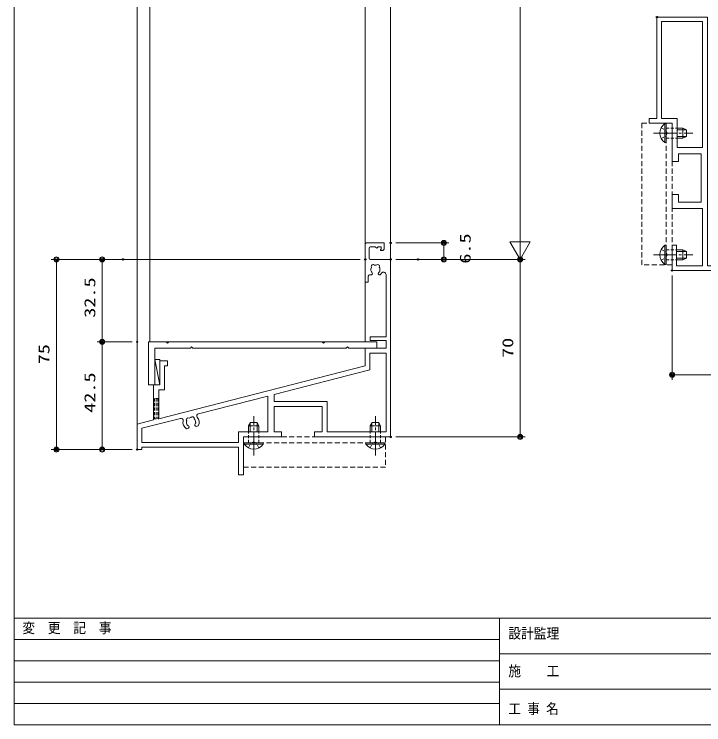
# Model space of a CAD drawing. Units: millimetres on the paper. Extents: x -395 to 395, y -281 to 281.
# Drawn here: x -395.3 to -123.2, y -281 to -0.7 of the extents above; entities that cross this region are included whole.
import ezdxf
from ezdxf.enums import TextEntityAlignment as Align

# ---------------------------------------------------------------- set-up
doc = ezdxf.new("R2010")
doc.units = ezdxf.units.MM
doc.header["$PDMODE"] = 32
doc.header["$PDSIZE"] = 0.5
for name, pattern in [('CHAIN2', [12, 9, -1, 1, -1]), ('DASHED1', [1.8, 1.2, -0.6]), ('DASHED2', [3, 2, -1])]:
    doc.linetypes.add(name, pattern=pattern)
for name, color, linetype, lineweight in [('0-0_USERZ', 3, 'Continuous', 9), ('0-1_F-1', 7, 'Continuous', 9), ('0-3__0-6_TITLE_WAKU', 7, 'Continuous', 9), ('0-5_0', 7, 'Continuous', 9), ('0-7_KATAZAI', 7, 'Continuous', 9), ('0-8_YSS_ZEN', 6, 'Continuous', 9), ('0-E_1-3', 3, 'DASHED2', 9), ('0-F_PARTS3', 134, 'Continuous', 9)]:
    doc.layers.add(name, color=color, linetype=linetype, lineweight=lineweight)
doc.layers.add('0-6_Defpoints', color=7, linetype='Continuous')
doc.styles.add('ＭＳ ゴシック', font='')
doc.styles.get('ＭＳ ゴシック').set_extended_font_data('MS Gothic')

# ---------------------------------------------------------------- blocks, each defined once
blk = doc.blocks.new('図枠')
at = {"layer": '0-1_F-1'}
blk.add_lwpolyline([(790.6, 0), (0, 0), (0, 562), (790.6, 562)], close=True, dxfattribs=at)
at = {"layer": '0-3__0-6_TITLE_WAKU'}
for p, q in [((534.869, 42), (0, 42)), ((191.489, 42), (191.489, 0)), ((191.489, 33.6), (0, 33.6)), ((460.59, 28), (191.489, 28)), ((191.489, 25.2), (0, 25.2)), ((191.489, 16.8), (0, 16.8)), ((460.59, 14), (191.489, 14)), ((191.489, 8.4), (0, 8.4))]:
    blk.add_line(p, q, dxfattribs=at)
at = {"layer": '0-3__0-6_TITLE_WAKU', "style": 'ＭＳ ゴシック', "width": 0.9}
for s, p in [('変\u3000更\u3000記\u3000事', (3.218, 34.94)), ('設計監理', (194.946, 32.809)), ('施\u3000\u3000工', (194.946, 17.948)), ('事', (202.392, 3.055)), ('名', (209.839, 3.055)), ('工', (194.946, 3.055))]:
    blk.add_text(s, height=4.091, dxfattribs=at).set_placement(p, align=Align.BOTTOM_LEFT)
blk = doc.blocks.new('ALW1')
at = {"layer": '0-5_0'}
blk.add_line((0, 0), (-1, 0), dxfattribs=at)
blk.add_lwpolyline([(-0.34641, -0.2), (0, 0), (-0.34641, 0.2)], close=True, dxfattribs=at)
blk = doc.blocks.new('DOT1')
at = {"layer": '0-5_0'}
blk.add_line((0, 0), (-1, 0), dxfattribs=at)
for radius in [0.5, 0.325]:
    blk.add_circle((0, 0), radius, dxfattribs=at)
blk = doc.blocks.new('A$C72A42EE2')
at = {"layer": '0-7_KATAZAI'}
for p, q in [((-8.5, 0.5), (-8.5, 4.5)), ((-3.778, 4.069), (-3.922, 3.931)), ((-3.75, 3.5), (-3.5, 3.5))]:
    blk.add_line(p, q, dxfattribs=at)
for points in [[(-10, 6), (-10, -9), (-8.8, -9), (-8.8, -6.6)], [(-2.5, 4.5), (-2.5, 6.5), (-9.5, 6.5)], [(-8, 5), (-6.1, 5), (-5.5, 4.4), (-4.9, 5), (-3.7, 5), (-3.7, 4.25)], [(-10.021, -41.999), (-91.5, -62.827), (-91.5, -51.5), (-89.2, -51.5), (-89.2, -42), (-88, -42), (-88, -40), (-91, -40), (-91, -49.5), (-93.5, -49.5), (-93.5, -63.338), (-100, -65), (-100, -75), (-98.2, -75), (-98.2, -74), (-60, -74), (-60, -85), (-58, -85), (-58, -70.002), (-43, -70.002), (-43, -68.002), (-46, -68.002), (-46, -57.998), (-26.998, -57.998), (-26.998, -68.002), (-30, -68.002), (-30, -70.002), (0, -70.002), (0, 0), (-8, 0)], [(-8.3, -6.1), (-7.55, -6.1), (-7.15, -5.7), (-7.15, -5.561), (-7.268, -5.277)], [(-7.773, -4.313), (-7.842, -3.919), (-7.789, -3.804)], [(-4.732, -5.277), (-4.85, -5.561), (-4.85, -5.7), (-4.45, -6.1), (-4.085, -6.1)], [(-4.227, -4.313), (-4.297, -4.706), (-4.386, -4.796)], [(-1.8, -5.987), (-1.8, -30.5), (-8, -30.5), (-8, -32), (-1.8, -32), (-1.8, -35), (-10, -35), (-10, -41.995)], [(-8.219, -43.603), (-46, -53.261), (-46, -55.998), (-24.998, -55.998), (-24.998, -68.002), (-1.8, -68.002), (-1.8, -37), (-8.2, -37), (-8.2, -43.583)], [(-82.86, -62.683), (-98.2, -66.604), (-98.2, -72.2), (-60, -72.2), (-60, -68.002), (-48.5, -68.002), (-48.5, -53.9), (-75.844, -60.889)], [(-76.971, -64.58), (-76.907, -64.471), (-76.938, -64.072)], [(-79.645, -65.76), (-79.46, -66.006), (-79.426, -66.14), (-79.714, -66.627), (-80.552, -66.841)], [(-80.373, -64.95), (-80.208, -65.314), (-80.099, -65.38)], [(-75.873, -65.645), (-76.711, -65.859), (-77.197, -65.57), (-77.232, -65.436), (-77.187, -65.132)]]:
    blk.add_lwpolyline(points, dxfattribs=at)
for centre, radius, start, end in [((-9.5, 6), 0.5, 90, 180), ((-8, 4.5), 0.5, 90, 180), ((-3.75, 3.75), 0.25, 133.60282, 270), ((-3.95, 4.25), 0.25, 313.60282, 0), ((-3.5, 4.5), 1, 270, 0), ((-8, 0.5), 0.5, 180, 270), ((-6.86, -2.771), 0.75, 45.95278, 204.04722), ((-6, -4), 1.8, 79.14685, 100.85315), ((-5.14, -2.771), 0.75, 335.95278, 134.04722), ((-6, -4), 1.8, 149.14685, 173.7398), ((-6, -4), 1.8, 190, 225.20717), ((-6, -4), 1.8, 314.79283, 333.7398), ((-6, -4), 1.8, 350, 30.85315), ((-6.5, -4), 3.2, 318.9855, 331.75769), ((-2.8, -5.987), 1, 0, 151.75769), ((-8.3, -6.6), 0.5, 90, 180), ((-75.646, -61.664), 0.8, 104.33919, 219.48985), ((-82.661, -63.458), 0.8, 349.18852, 104.33919), ((-78.732, -64.208), 3.2, 169.18852, 235.35369), ((-79.87, -63.231), 0.75, 60.29197, 218.3864), ((-78.732, -64.208), 1.8, 163.48604, 204.33919), ((-78.732, -64.208), 1.8, 93.48604, 115.19234), ((-78.203, -62.805), 0.75, 350.29197, 148.3864), ((-78.732, -64.208), 1.8, 4.33919, 45.19234), ((-78.732, -64.208), 3.2, 333.32469, 39.48985), ((-78.732, -64.208), 1.8, 220.59939, 239.54635), ((-78.732, -64.208), 1.8, 329.13202, 348.07898)]:
    blk.add_arc(centre, radius, start, end, dxfattribs=at)
blk = doc.blocks.new('WAKU-W')
at = {"layer": '0-5_0'}
for p, q in [((4.5, -3.75), (4.5, -3.5)), ((5.069, -3.778), (4.931, -3.922)), ((5.25, -3.7), (6, -3.7)), ((7, -10), (1, -10)), ((1.5, -8.5), (5.5, -8.5)), ((-26, -100), (-25.99, -100)), ((-26, -100), (-25.99, -100))]:
    blk.add_line(p, q, dxfattribs=at)
for points in [[(-26, -100), (-46, -100), (-46, -60), (-49, -60), (-49, -58.2), (-40, -58.2), (-40, -43), (-37.5, -43), (-37.5, -46), (-28.5, -46), (-28.5, -26.998), (-37.5, -26.998), (-37.5, -30), (-40, -30), (-40, -24.498), (-28, -24.498), (-28, -1.8), (-38.2, -1.8), (-38.2, -10), (-40, -10), (-40, 0), (1, 0), (1, -8)], [(-0.5, -8.5), (-0.5, -1.8), (-26, -1.8), (-26, -24.998), (-25.99, -24.998)], [(5.5, -2.5), (7.5, -2.5), (7.5, -9.5)], [(6, -8), (6, -6.1), (5.4, -5.5), (6, -4.9), (6, -3.7)], [(-26, -24.998), (-26, -48), (-25.99, -48)], [(-26, -48), (-26, -100), (-25.99, -100)]]:
    blk.add_lwpolyline(points, dxfattribs=at)
blk.add_lwpolyline([(-28, -98.2), (-28, -48.5), (-38, -48.5), (-38, -60), (-44.2, -60), (-44.2, -98.2)], close=True, dxfattribs=at)
for centre, radius, start, end in [((5.5, -3.5), 1, 90, 180), ((4.75, -3.75), 0.25, 180, 316.39718), ((5.25, -3.95), 0.25, 90, 136.39718), ((1.5, -8), 0.5, 180, 270), ((5.5, -8), 0.5, 270, 0), ((1, -8.5), 1.5, 180, 270), ((7, -9.5), 0.5, 270, 0)]:
    blk.add_arc(centre, radius, start, end, dxfattribs=at)
blk = doc.blocks.new('U11')
at = {"layer": '0-F_PARTS3'}
for p, q in [((-0.509, 3.75), (0, 3.75)), ((0, 3.75), (0, -3.75)), ((4.3, 2), (6.6, 2)), ((4.3, 1.346), (7.909, 1.346)), ((6.6, 2), (6.6, -2)), ((8, 1.3), (6.6, 2)), ((8, 1.3), (8, -1.3)), ((4.3, -1.346), (7.909, -1.346)), ((4.3, -2), (6.6, -2)), ((8, -1.3), (6.6, -2))]:
    blk.add_line(p, q, dxfattribs=at)
at = {"layer": '0-F_PARTS3', "linetype": 'CHAIN2'}
blk.add_line((-5, 0), (10.5, 0), dxfattribs=at)
at = {"layer": '0-F_PARTS3', "linetype": 'DASHED1'}
for p, q in [((0, 2), (4.3, 2)), ((0, -2), (4.3, -2))]:
    blk.add_line(p, q, dxfattribs=at)
at = {"layer": '0-F_PARTS3'}
blk.add_lwpolyline([(-0.509, 3.75), (-0.509, -3.75), (0, -3.75)], dxfattribs=at)
at = {"layer": '0-F_PARTS3', "linetype": 'DASHED1'}
for points in [[(-2.009, 2.05), (-0.154, 1.145), (0.455, 0)], [(-2.009, -2.05), (-0.154, -1.145), (0.455, 0)]]:
    blk.add_lwpolyline(points, dxfattribs=at)
at = {"layer": '0-F_PARTS3'}
blk.add_arc((2.027, 0), 4.527, 124.06671, 235.93329, dxfattribs=at)
blk = doc.blocks.new('U12')
at = {"layer": '0-F_PARTS3'}
for p, q in [((-0.509, 3.75), (0, 3.75)), ((0, 3.75), (0, -3.75)), ((4.1, 2), (6.6, 2)), ((4.1, 1.346), (7.909, 1.346)), ((6.6, 2), (6.6, -2)), ((8, 1.3), (6.6, 2)), ((8, 1.3), (8, -1.3)), ((4.1, -1.346), (7.909, -1.346)), ((4.1, -2), (6.6, -2)), ((8, -1.3), (6.6, -2))]:
    blk.add_line(p, q, dxfattribs=at)
at = {"layer": '0-F_PARTS3', "linetype": 'CHAIN2'}
blk.add_line((-5, 0), (10.5, 0), dxfattribs=at)
at = {"layer": '0-F_PARTS3', "linetype": 'DASHED1'}
for p, q in [((0, 2), (4.1, 2)), ((0, -2), (4.1, -2))]:
    blk.add_line(p, q, dxfattribs=at)
at = {"layer": '0-F_PARTS3'}
blk.add_lwpolyline([(-0.509, 3.75), (-0.509, -3.75), (0, -3.75)], dxfattribs=at)
at = {"layer": '0-F_PARTS3', "linetype": 'DASHED1'}
for points in [[(-2.009, 2.05), (-0.154, 1.145), (0.455, 0)], [(-2.009, -2.05), (-0.154, -1.145), (0.455, 0)]]:
    blk.add_lwpolyline(points, dxfattribs=at)
at = {"layer": '0-F_PARTS3'}
blk.add_arc((2.027, 0), 4.527, 124.06671, 235.93329, dxfattribs=at)
blk = doc.blocks.new('A$C0AB24780')
at = {"layer": '0-E_1-3'}
blk.add_line((-2.3, -1.799), (-2.3, -57.799), dxfattribs=at)
blk.add_lwpolyline([(0, -57.799), (0, -1.799), (-12, -1.799), (-12, -57.799)], close=True, dxfattribs=at)
at = {"layer": '0-F_PARTS3'}
for name, p in [('U12', (-2.3, -5.799)), ('U11', (-2.3, -53.799))]:
    blk.add_blockref(name, p, dxfattribs=at)

msp = doc.modelspace()

# ---------------------------------------------------------------- linework, layer by layer
at = {"layer": '0-0_USERZ'}
for p, q in [((-346.805, -162.421), (-346.805, 37.058)), ((-246.805, -97.421), (-246.805, 37.058)), ((-244.805, -90.921), (-223.771, -90.921)), ((-225.771, -95.421), (-225.771, -92.921)), ((-258.805, -97.421), (-380.678, -97.421)), ((-354.372, -97.421), (-362.59, -97.421)), ((-244.805, -97.421), (-223.771, -97.421)), ((-234.018, -97.421), (-193.708, -97.421)), ((-378.678, -99.421), (-378.678, -170.421)), ((-360.59, -127.921), (-360.59, -99.421)), ((-195.708, -99.421), (-195.708, -165.423)), ((-135.752, -103.803), (-135.752, -144.901)), ((-348.805, -129.921), (-362.59, -129.921)), ((-348.805, -129.921), (-362.59, -129.921)), ((-360.59, -170.421), (-360.59, -131.921)), ((-337.805, -146.921), (-339.805, -136.921)), ((-96.748, -142.901), (-133.752, -142.901)), ((-244.805, -167.423), (-193.708, -167.423)), ((-348.805, -172.421), (-380.678, -172.421)), ((-348.805, -172.421), (-362.59, -172.421))]:
    msp.add_line(p, q, dxfattribs=at)
at = {"layer": '0-0_USERZ', "linetype": 'DASHED1'}
for p, q in [((-339.927, -152.248), (-339.927, -160.248)), ((-339.292, -152.248), (-339.292, -160.248)), ((-338.657, -152.248), (-338.657, -160.248))]:
    msp.add_line(p, q, dxfattribs=at)
at = {"layer": '0-0_USERZ'}
msp.add_lwpolyline([(-256.805, 37.058), (-256.805, -129.921), (-341.805, -129.921), (-341.805, 37.058)], dxfattribs=at)
msp.add_lwpolyline([(-339.805, -136.921), (-339.805, -146.921), (-337.805, -146.921), (-337.805, -136.921)], close=True, dxfattribs=at)
at = {"layer": '0-0_USERZ', "linetype": 'DASHED1'}
msp.add_lwpolyline([(-340.305, -152.248), (-340.305, -160.248), (-338.305, -160.248), (-338.305, -152.248)], close=True, dxfattribs=at)
msp.add_lwpolyline([(-340.305, -152.248), (-340.305, -160.248), (-338.305, -160.248), (-338.305, -152.248)], close=True, dxfattribs=at)
at = {"layer": '0-6_Defpoints'}
for p in [(-141.752, -1.803), (-246.805, -90.921), (-225.771, -90.921), (-360.59, -97.421), (-352.372, -97.421), (-256.805, -97.421), (-246.805, -97.421), (-246.805, -97.421), (-236.018, -97.421), (-135.752, -101.803), (-360.59, -129.921), (-346.805, -129.921), (-135.752, -142.901), (-246.805, -167.423), (-195.708, -167.423), (-378.678, -172.421), (-346.805, -172.421)]:
    msp.add_point(p, dxfattribs=at)
at = {"layer": '0-7_KATAZAI'}
msp.add_lwpolyline([(-335.305, -129.921), (-334.805, -130.421), (-334.305, -129.921), (-273.805, -129.921), (-273.305, -130.421), (-272.805, -129.921), (-252.305, -129.921), (-252.305, -132.421), (-263.305, -132.421), (-263.805, -131.921), (-264.305, -132.421), (-324.805, -132.421), (-325.305, -131.921), (-325.805, -132.421), (-339.805, -132.421), (-339.805, -146.921), (-342.305, -146.921), (-342.305, -129.921), (-335.305, -129.921), (-334.805, -130.421), (-334.305, -129.921)], dxfattribs=at)
at = {"layer": '0-8_YSS_ZEN'}
for p, q in [((-195.708, -77.421), (-195.708, 158.677)), ((-244.805, -97.421), (-193.708, -97.421))]:
    msp.add_line(p, q, dxfattribs=at)

# ---------------------------------------------------------------- block references
at = {"layer": '0-0_USERZ'}
for name, p in [('図枠', (-395.3, -281)), ('A$C72A42EE2', (-246.805, -97.421))]:
    msp.add_blockref(name, p, dxfattribs=at)
at = {"layer": '0-0_USERZ', "xscale": -1}
for p, rotation in [((-135.752, -101.402), 180), ((-247.005, -167.423), 270)]:
    msp.add_blockref('A$C0AB24780', p, dxfattribs=dict(at, rotation=rotation))
at = {"layer": '0-0_USERZ', "xscale": 2, "yscale": 2}
for p, rotation in [((-225.771, -90.921), 90), ((-378.678, -97.421), 90), ((-360.59, -97.421), 90), ((-225.771, -97.421), 270), ((-195.708, -97.421), 90), ((-360.59, -129.921), 270), ((-360.59, -129.921), 90), ((-135.752, -142.901), 180), ((-195.708, -167.423), 270), ((-378.678, -172.421), 270), ((-360.59, -172.421), 270)]:
    msp.add_blockref('DOT1', p, dxfattribs=dict(at, rotation=rotation))
at = {"layer": '0-7_KATAZAI', "xscale": -1, "rotation": 180}
msp.add_blockref('WAKU-W', (-95.752, -101.803), dxfattribs=at)
at = {"layer": '0-8_YSS_ZEN', "xscale": 20, "yscale": 20, "rotation": 270}
msp.add_blockref('ALW1', (-195.708, -97.421), dxfattribs=at)

# ---------------------------------------------------------------- texts
at = {"layer": '0-0_USERZ', "style": 'ＭＳ ゴシック', "width": 1.35}
for s, p in [('6.5', (-213.923, -99.089)), ('32.5', (-362.007, -120.421)), ('70', (-197.125, -136.279)), ('75', (-380.096, -138.778)), ('42.5', (-362.007, -157.921))]:
    msp.add_text(s, height=4.333, rotation=90, dxfattribs=at).set_placement(p, align=Align.BOTTOM_LEFT)

doc.saveas('drawing.dxf')
